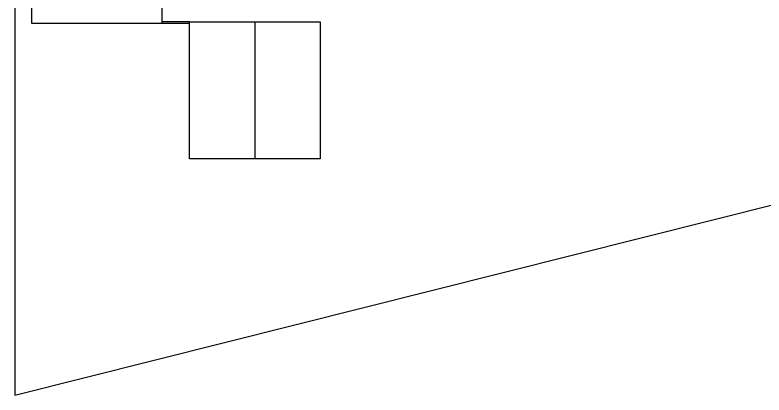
# Model space of a CAD drawing. Header units: metres. Extents: x 217 to 1422, y -179 to 129.
# Drawn here: x 457.9 to 513.9, y 19.9 to 48.4 of the extents above; entities that cross this region are included whole.
import ezdxf

# ---------------------------------------------------------------- set-up
doc = ezdxf.new("R2010")
doc.units = ezdxf.units.M
doc.header["$LTSCALE"] = 0.5
doc.header["$MEASUREMENT"] = 0

msp = doc.modelspace()

# ---------------------------------------------------------------- linework, layer by layer
at = {"transparency": 33554687}
for p, q in [((457.889, 95.988), (457.889, 19.948)), ((457.889, 19.948), (542.349, 41.178))]:
    msp.add_line(p, q, dxfattribs=at)
at = {"ltscale": 0.5, "transparency": 33554508}
for p, q in [((470.939, 47.859), (468.894, 47.859)), ((468.894, 47.759), (470.939, 47.759)), ((475.82, 47.859), (475.82, 37.599))]:
    msp.add_line(p, q, dxfattribs=at)
at = {"transparency": 33554508}
for points in [[(468.894, 55.712), (459.132, 55.712), (459.132, 47.759), (459.332, 47.759), (468.694, 47.759), (468.894, 47.759)], [(471.139, 37.599), (470.939, 37.599), (470.939, 47.859), (480.701, 47.859), (480.701, 37.599), (480.501, 37.599)]]:
    msp.add_lwpolyline(points, close=True, dxfattribs=at)

doc.saveas('drawing.dxf')
